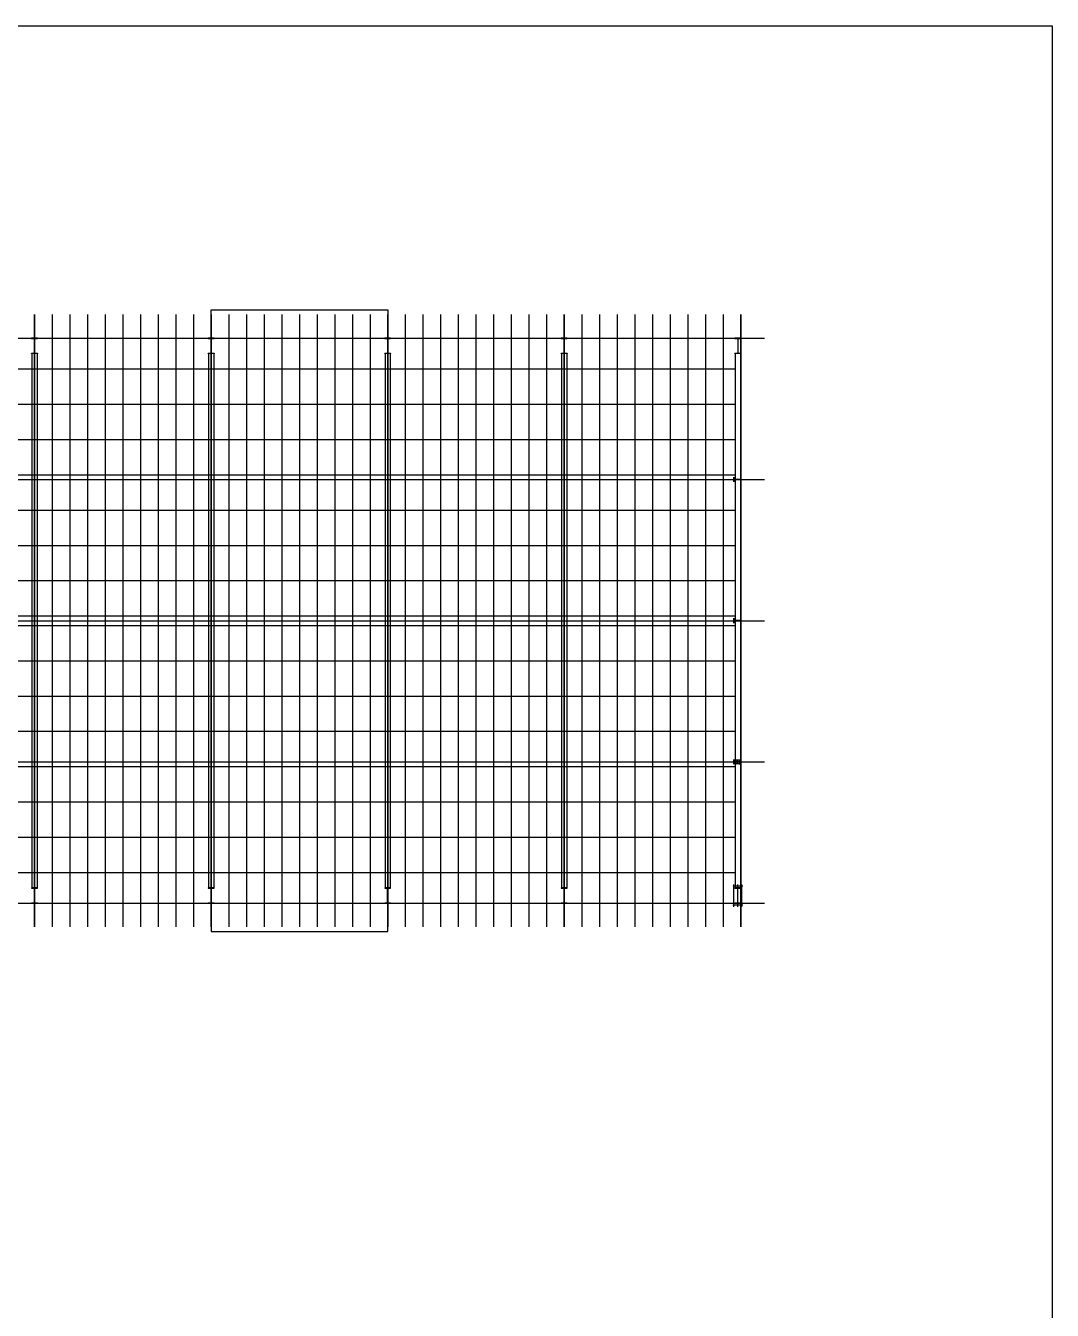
# Model space of a CAD drawing. Extents: x 411778 to 673094, y -11605 to 324395.
# Drawn here: x 599787 to 643394, y 269830 to 324395 of the extents above; entities that cross this region are included whole.
import ezdxf

# ---------------------------------------------------------------- set-up
doc = ezdxf.new("R2010")
doc.units = 0
doc.header["$LTSCALE"] = 1000
doc.header["$MEASUREMENT"] = 0
doc.layers.add('DOTE', color=1, linetype='Continuous')

msp = doc.modelspace()

# ---------------------------------------------------------------- linework, layer by layer
for p, q in [((600162.5, 312122.5), (600162.5, 286122.5)), ((600162.5, 312122.5), (600162.5, 286122.5)), ((600912.5, 312122.5), (600912.5, 286122.5)), ((601662.5, 312122.5), (601662.5, 286122.5)), ((602412.5, 312122.5), (602412.5, 286122.5)), ((603162.5, 312122.5), (603162.5, 286122.5)), ((603912.5, 312122.5), (603912.5, 286122.5)), ((604662.5, 312122.5), (604662.5, 286122.5)), ((605412.5, 312122.5), (605412.5, 286122.5)), ((606162.5, 312122.5), (606162.5, 286122.5)), ((606912.5, 312122.5), (606912.5, 286122.5)), ((607662.5, 311122.5), (607662.5, 312322.5)), ((607662.5, 312322.5), (615162.5, 312322.5)), ((607662.5, 312122.5), (607662.5, 286122.5)), ((607662.5, 312122.5), (607662.5, 286122.5)), ((608412.5, 312122.5), (608412.5, 286122.5)), ((609162.5, 312122.5), (609162.5, 286122.5)), ((609912.5, 312122.5), (609912.5, 286122.5)), ((610662.5, 312122.5), (610662.5, 286122.5)), ((611412.5, 312122.5), (611412.5, 286122.5)), ((612162.5, 312122.5), (612162.5, 286122.5)), ((612912.5, 312122.5), (612912.5, 286122.5)), ((613662.5, 312122.5), (613662.5, 286122.5)), ((614412.5, 312122.5), (614412.5, 286122.5)), ((615162.5, 312322.5), (615162.5, 311122.5)), ((615162.5, 312122.5), (615162.5, 286122.5)), ((615162.5, 312122.5), (615162.5, 286122.5)), ((615912.5, 312122.5), (615912.5, 286122.5)), ((616662.5, 312122.5), (616662.5, 286122.5)), ((617412.5, 312122.5), (617412.5, 286122.5)), ((618162.5, 312122.5), (618162.5, 286122.5)), ((618912.5, 312122.5), (618912.5, 286122.5)), ((619662.5, 312122.5), (619662.5, 286122.5)), ((620412.5, 312122.5), (620412.5, 286122.5)), ((621162.5, 312122.5), (621162.5, 286122.5)), ((621912.5, 312122.5), (621912.5, 286122.5)), ((622662.5, 312122.5), (622662.5, 286122.5)), ((622662.5, 312122.5), (622662.5, 286122.5)), ((623412.5, 312122.5), (623412.5, 286122.5)), ((624162.5, 312122.5), (624162.5, 286122.5)), ((624912.5, 312122.5), (624912.5, 286122.5)), ((625662.5, 312122.5), (625662.5, 286122.5)), ((626412.5, 312122.5), (626412.5, 286122.5)), ((627162.5, 312122.5), (627162.5, 286122.5)), ((627912.5, 312122.5), (627912.5, 286122.5)), ((628662.5, 312122.5), (628662.5, 286122.5)), ((629412.5, 312122.5), (629412.5, 286122.5)), ((630162.5, 312122.5), (630162.5, 286122.5)), ((540397.5, 309822.5), (629927.5, 309822.5)), ((540397.5, 308322.5), (629927.5, 308322.5)), ((540397.5, 306822.5), (629927.5, 306822.5)), ((540397.5, 305322.5), (629927.5, 305322.5)), ((540397.5, 303822.5), (629927.5, 303822.5)), ((540397.5, 302322.5), (629927.5, 302322.5)), ((540397.5, 300822.5), (629927.5, 300822.5)), ((540397.5, 299322.5), (629927.5, 299322.5)), ((540397.5, 298922.5), (629927.5, 298922.5)), ((540397.5, 297422.5), (629927.5, 297422.5)), ((540397.5, 295922.5), (629927.5, 295922.5)), ((540397.5, 294422.5), (629927.5, 294422.5)), ((630152.5, 293197.5), (629872.5, 293197.5)), ((630152.5, 293047.5), (629872.5, 293047.5)), ((630012.5, 293197.5), (630012.5, 293047.5)), ((540397.5, 292922.5), (629927.5, 292922.5)), ((540397.5, 291422.5), (629927.5, 291422.5)), ((540397.5, 289922.5), (629927.5, 289922.5)), ((540397.5, 288422.5), (629927.5, 288422.5)), ((630242.5, 287852.5), (629832.5, 287852.5)), ((629867.5, 286972.5), (629867.5, 287922.5)), ((630037.5, 287772.5), (630037.5, 287922.5)), ((630207.5, 286972.5), (630207.5, 287922.5)), ((607662.5, 287122.5), (607662.5, 285922.5)), ((615162.5, 285922.5), (615162.5, 287122.5)), ((630242.5, 287042.5), (629832.5, 287042.5)), ((630037.5, 286972.5), (630037.5, 287122.5)), ((607662.5, 285922.5), (615162.5, 285922.5))]:
    msp.add_line(p, q)
at = {"color": 4}
for p, q in [((600287.5, 311122.5), (600037.5, 311122.5)), ((600037.5, 311122.5), (600037.5, 311112.5)), ((600037.5, 311112.5), (600287.5, 311112.5)), ((600159.5, 311112.5), (600159.5, 310482.5)), ((600165.5, 311112.5), (600165.5, 310482.5)), ((600287.5, 311112.5), (600287.5, 311122.5)), ((607787.5, 311122.5), (607537.5, 311122.5)), ((607537.5, 311122.5), (607537.5, 311112.5)), ((607537.5, 311112.5), (607787.5, 311112.5)), ((607659.5, 311112.5), (607659.5, 310482.5)), ((607665.5, 311112.5), (607665.5, 310482.5)), ((607787.5, 311112.5), (607787.5, 311122.5)), ((615287.5, 311122.5), (615037.5, 311122.5)), ((615037.5, 311122.5), (615037.5, 311112.5)), ((615037.5, 311112.5), (615287.5, 311112.5)), ((615159.5, 311112.5), (615159.5, 310482.5)), ((615165.5, 311112.5), (615165.5, 310482.5)), ((615287.5, 311112.5), (615287.5, 311122.5)), ((622787.5, 311122.5), (622537.5, 311122.5)), ((622537.5, 311122.5), (622537.5, 311112.5)), ((622537.5, 311112.5), (622787.5, 311112.5)), ((622659.5, 311112.5), (622659.5, 310482.5)), ((622665.5, 311112.5), (622665.5, 310482.5)), ((622787.5, 311112.5), (622787.5, 311122.5)), ((630162.5, 311122.5), (629912.5, 311122.5)), ((629912.5, 311122.5), (629912.5, 311112.5)), ((629912.5, 311112.5), (630162.5, 311112.5)), ((630034.5, 311112.5), (630034.5, 310482.5)), ((630040.5, 311112.5), (630040.5, 310482.5)), ((630162.5, 311112.5), (630162.5, 311122.5)), ((600037.5, 310472.5), (600037.5, 310482.5)), ((600037.5, 310482.5), (600287.5, 310482.5)), ((600287.5, 310482.5), (600287.5, 310472.5)), ((607537.5, 310472.5), (607537.5, 310482.5)), ((607537.5, 310482.5), (607787.5, 310482.5)), ((607787.5, 310482.5), (607787.5, 310472.5)), ((615037.5, 310472.5), (615037.5, 310482.5)), ((615037.5, 310482.5), (615287.5, 310482.5)), ((615287.5, 310482.5), (615287.5, 310472.5)), ((622537.5, 310472.5), (622537.5, 310482.5)), ((622537.5, 310482.5), (622787.5, 310482.5)), ((622787.5, 310482.5), (622787.5, 310472.5)), ((629912.5, 310472.5), (629912.5, 310482.5)), ((629912.5, 310482.5), (630162.5, 310482.5)), ((630162.5, 310482.5), (630162.5, 310472.5)), ((600287.5, 310472.5), (600037.5, 310472.5)), ((600052.5, 310472.5), (600052.5, 287772.5)), ((600272.5, 310472.5), (600272.5, 287772.5)), ((607787.5, 310472.5), (607537.5, 310472.5)), ((607552.5, 310472.5), (607552.5, 287772.5)), ((607772.5, 310472.5), (607772.5, 287772.5)), ((615287.5, 310472.5), (615037.5, 310472.5)), ((615052.5, 310472.5), (615052.5, 287772.5)), ((615272.5, 310472.5), (615272.5, 287772.5)), ((622787.5, 310472.5), (622537.5, 310472.5)), ((622552.5, 310472.5), (622552.5, 287772.5)), ((622772.5, 310472.5), (622772.5, 287772.5)), ((630162.5, 310472.5), (629912.5, 310472.5)), ((629927.5, 310472.5), (629927.5, 287772.5)), ((630147.5, 310472.5), (630147.5, 287772.5)), ((629862.5, 305222.5), (629862.5, 305022.5)), ((629872.5, 305222.5), (629862.5, 305222.5)), ((629862.5, 305022.5), (629872.5, 305022.5)), ((629872.5, 305022.5), (629872.5, 305222.5)), ((630152.5, 305125.5), (629872.5, 305125.5)), ((630152.5, 305119.5), (629872.5, 305119.5)), ((630162.5, 305222.5), (630152.5, 305222.5)), ((630152.5, 305222.5), (630152.5, 305022.5)), ((630152.5, 305022.5), (630162.5, 305022.5)), ((630162.5, 305022.5), (630162.5, 305222.5)), ((629862.5, 299222.5), (629862.5, 299022.5)), ((629872.5, 299222.5), (629862.5, 299222.5)), ((629862.5, 299022.5), (629872.5, 299022.5)), ((629872.5, 299022.5), (629872.5, 299222.5)), ((630152.5, 299125.5), (629872.5, 299125.5)), ((630152.5, 299119.5), (629872.5, 299119.5)), ((630162.5, 299222.5), (630152.5, 299222.5)), ((630152.5, 299222.5), (630152.5, 299022.5)), ((630152.5, 299022.5), (630162.5, 299022.5)), ((630162.5, 299022.5), (630162.5, 299222.5)), ((629862.5, 293222.5), (629862.5, 293022.5)), ((629872.5, 293222.5), (629862.5, 293222.5)), ((629862.5, 293022.5), (629872.5, 293022.5)), ((629872.5, 293022.5), (629872.5, 293222.5)), ((630152.5, 293125.5), (629872.5, 293125.5)), ((630152.5, 293122.5), (629872.5, 293122.5)), ((630152.5, 293119.5), (629872.5, 293119.5)), ((630162.5, 293222.5), (630152.5, 293222.5)), ((630152.5, 293222.5), (630152.5, 293022.5)), ((630152.5, 293022.5), (630162.5, 293022.5)), ((630162.5, 293022.5), (630162.5, 293222.5)), ((600287.5, 287772.5), (600037.5, 287772.5)), ((600037.5, 287772.5), (600037.5, 287762.5)), ((600037.5, 287762.5), (600287.5, 287762.5)), ((600159.5, 287132.5), (600159.5, 287762.5)), ((600165.5, 287132.5), (600165.5, 287762.5)), ((600287.5, 287762.5), (600287.5, 287772.5)), ((607787.5, 287772.5), (607537.5, 287772.5)), ((607537.5, 287772.5), (607537.5, 287762.5)), ((607537.5, 287762.5), (607787.5, 287762.5)), ((607659.5, 287132.5), (607659.5, 287762.5)), ((607665.5, 287132.5), (607665.5, 287762.5)), ((607787.5, 287762.5), (607787.5, 287772.5)), ((615287.5, 287772.5), (615037.5, 287772.5)), ((615037.5, 287772.5), (615037.5, 287762.5)), ((615037.5, 287762.5), (615287.5, 287762.5)), ((615159.5, 287132.5), (615159.5, 287762.5)), ((615165.5, 287132.5), (615165.5, 287762.5)), ((615287.5, 287762.5), (615287.5, 287772.5)), ((622787.5, 287772.5), (622537.5, 287772.5)), ((622537.5, 287772.5), (622537.5, 287762.5)), ((622537.5, 287762.5), (622787.5, 287762.5)), ((622659.5, 287132.5), (622659.5, 287762.5)), ((622665.5, 287132.5), (622665.5, 287762.5)), ((622787.5, 287762.5), (622787.5, 287772.5)), ((630162.5, 287772.5), (629912.5, 287772.5)), ((629912.5, 287772.5), (629912.5, 287762.5)), ((629912.5, 287762.5), (630162.5, 287762.5)), ((630034.5, 287132.5), (630034.5, 287762.5)), ((630040.5, 287132.5), (630040.5, 287762.5)), ((630162.5, 287762.5), (630162.5, 287772.5)), ((600037.5, 287122.5), (600037.5, 287132.5)), ((600037.5, 287132.5), (600287.5, 287132.5)), ((600287.5, 287122.5), (600037.5, 287122.5)), ((600287.5, 287132.5), (600287.5, 287122.5)), ((607537.5, 287122.5), (607537.5, 287132.5)), ((607537.5, 287132.5), (607787.5, 287132.5)), ((607787.5, 287122.5), (607537.5, 287122.5)), ((607787.5, 287132.5), (607787.5, 287122.5)), ((615037.5, 287122.5), (615037.5, 287132.5)), ((615037.5, 287132.5), (615287.5, 287132.5)), ((615287.5, 287122.5), (615037.5, 287122.5)), ((615287.5, 287132.5), (615287.5, 287122.5)), ((622537.5, 287122.5), (622537.5, 287132.5)), ((622537.5, 287132.5), (622787.5, 287132.5)), ((622787.5, 287122.5), (622537.5, 287122.5)), ((622787.5, 287132.5), (622787.5, 287122.5)), ((629912.5, 287122.5), (629912.5, 287132.5)), ((629912.5, 287132.5), (630162.5, 287132.5)), ((630162.5, 287122.5), (629912.5, 287122.5)), ((630162.5, 287132.5), (630162.5, 287122.5))]:
    msp.add_line(p, q, dxfattribs=at)
at = {"color": 1}
for p, q in [((600162.5, 311112.5), (600162.5, 310482.5)), ((607662.5, 311112.5), (607662.5, 310482.5)), ((615162.5, 311112.5), (615162.5, 310482.5)), ((622662.5, 311112.5), (622662.5, 310482.5)), ((630037.5, 311112.5), (630037.5, 310482.5)), ((600162.5, 287132.5), (600162.5, 287762.5)), ((607662.5, 287132.5), (607662.5, 287762.5)), ((615162.5, 287132.5), (615162.5, 287762.5)), ((622662.5, 287132.5), (622662.5, 287762.5)), ((630037.5, 287132.5), (630037.5, 287762.5))]:
    msp.add_line(p, q, dxfattribs=at)
at = {"color": 2}
for p, q in [((629937.5, 293230.5), (629937.5, 293014.5)), ((630087.5, 293230.5), (630087.5, 293014.5))]:
    msp.add_line(p, q, dxfattribs=at)
msp.add_lwpolyline([(524593.5, 324395), (643393.5, 324395), (643393.5, 240395), (524593.5, 240395)], close=True)
for centre, radius in [((629937.5, 293197.5), 13), ((629937.5, 293047.5), 13), ((630087.5, 293197.5), 13), ((630087.5, 293047.5), 13), ((629867.5, 287852.5), 19), ((630037.5, 287852.5), 19), ((630207.5, 287852.5), 19), ((629867.5, 287042.5), 19), ((630037.5, 287042.5), 19), ((630207.5, 287042.5), 19)]:
    msp.add_circle(centre, radius, dxfattribs=at)
at = {"layer": 'DOTE'}
for p, q in [((600162.5, 286122.5), (600162.5, 312122.5)), ((607662.5, 286122.5), (607662.5, 312122.5)), ((615162.5, 286122.5), (615162.5, 312122.5)), ((622662.5, 286122.5), (622662.5, 312122.5)), ((630162.5, 286122.5), (630162.5, 312122.5)), ((539162.5, 311122.5), (631162.5, 311122.5)), ((539162.5, 305122.5), (631162.5, 305122.5)), ((539162.5, 299122.5), (631162.5, 299122.5)), ((539162.5, 293122.5), (631162.5, 293122.5)), ((539162.5, 287122.5), (631162.5, 287122.5))]:
    msp.add_line(p, q, dxfattribs=at)

doc.saveas('drawing.dxf')
